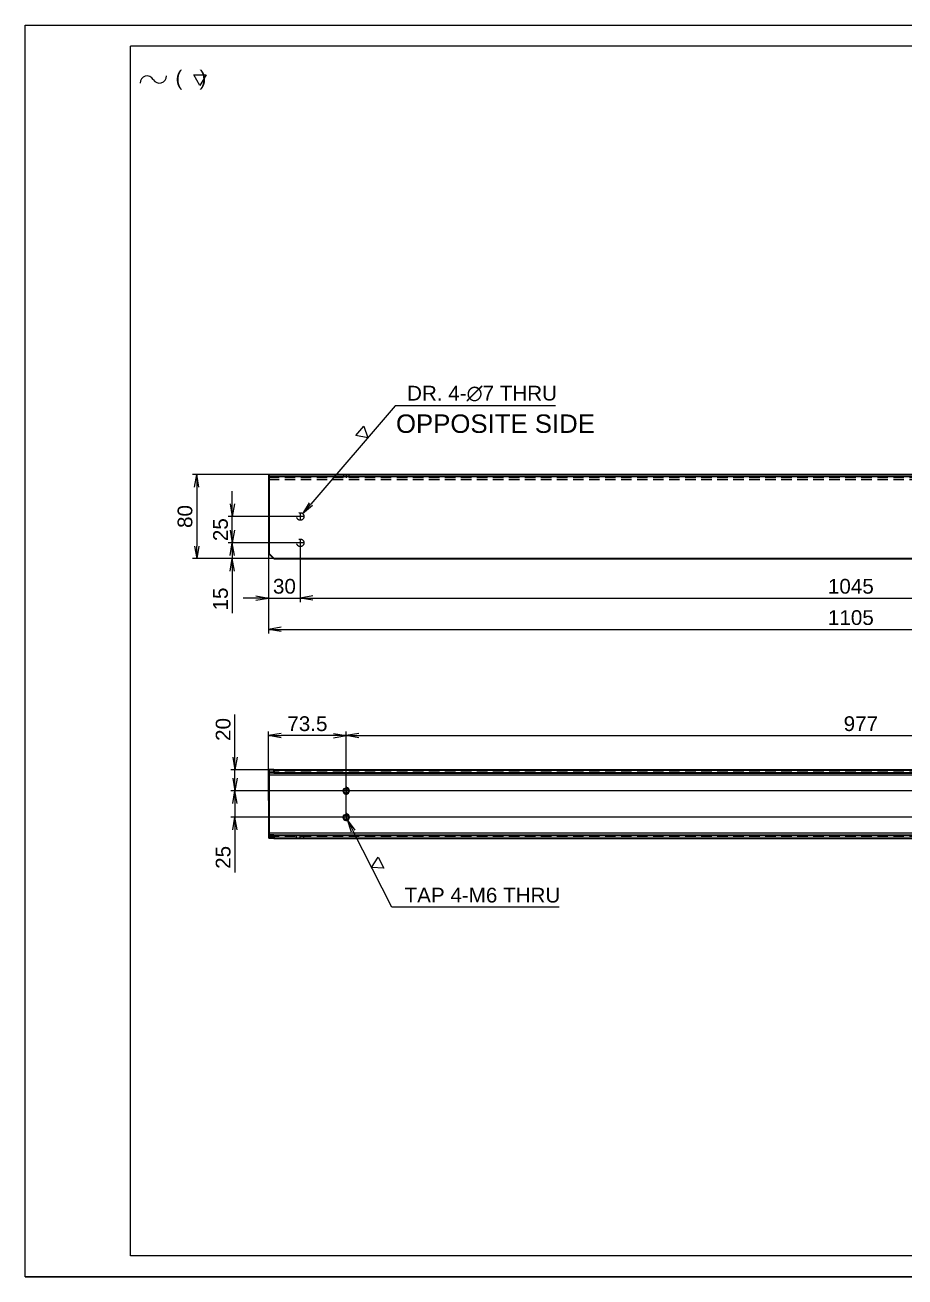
# Model space of a CAD drawing. Header units: millimetres. Extents: x -1727 to 307483, y -92648 to 6637.
# Drawn here: x 538 to 1373, y -8118 to -6930 of the extents above; entities that cross this region are included whole.
import ezdxf

# ---------------------------------------------------------------- set-up
doc = ezdxf.new("R2010")
doc.units = ezdxf.units.MM
doc.linetypes.add('CENTER-HOKUTO', pattern=[23, 20, -1, 1, -1])
doc.linetypes.add('HIDDEN-HOKUTO', pattern=[3.8, 2.5, -1.3])
doc.layers.add('A3', color=7, linetype='Continuous', plot=False)
for name, color, linetype in [('AM_7', 2, 'CENTER-HOKUTO'), ('AM_HID', 1, 'HIDDEN-HOKUTO'), ('AM_VIS', 7, 'Continuous'), ('TITLE_FRAME', 7, 'Continuous'), ('WORD_DIM', 253, 'Continuous')]:
    doc.layers.add(name, color=color, linetype=linetype)
doc.styles.get("Standard").update_dxf_attribs({"font": 'arial.ttf'})
doc.dimstyles.new('STANDARD 1-4', dxfattribs={"dimscale": 4, "dimtxt": 3.5, "dimasz": 3, "dimexe": 1, "dimexo": 0, "dimgap": 1, "dimtad": 3, "dimdsep": 46, "dimtxsty": 'Standard', "dimblk1": 'OPEN', "dimblk2": 'OPEN', "dimsah": 1, "dimcen": 0, "dimclrd": 256, "dimclre": 256, "dimclrt": 3, "dimazin": 2, "dimtfac": 1, "dimtmove": 0, "dimatfit": 3, "dimldrblk": 'OPEN', "dimfxl": 0, "dimtolj": 1, "dimtzin": 0, "dimlwd": 13, "dimlwe": 13, "dimarcsym": 0})
doc.dimstyles.new('STANDARD 1-4$3', dxfattribs={"dimscale": 4, "dimtxt": 3.5, "dimasz": 3, "dimexe": 1, "dimexo": 0, "dimgap": 1, "dimtad": 3, "dimtoh": 1, "dimdsep": 46, "dimtxsty": 'Standard', "dimblk1": 'OPEN', "dimblk2": 'OPEN', "dimsah": 1, "dimcen": 0, "dimclrd": 256, "dimclre": 256, "dimclrt": 3, "dimazin": 2, "dimtfac": 1, "dimtmove": 0, "dimatfit": 3, "dimldrblk": 'OPEN', "dimfxl": 0, "dimtolj": 1, "dimtzin": 0, "dimlwd": 13, "dimlwe": 13, "dimarcsym": 0})

# ---------------------------------------------------------------- blocks, each defined once
blk = doc.blocks.new('_OPEN')
at = {"color": 0}
for p, q in [((-1, 0.167), (0, 0)), ((-1, -0.167), (0, 0)), ((0, 0), (-1, 0))]:
    blk.add_line(p, q, dxfattribs=at)
blk = doc.blocks.new('*D605')
at = {"layer": 'DEFPOINTS', "color": 0, "linetype": 'Continuous', "transparency": 16777216}
for p in [(1874.2, -7421.6), (769.2, -7426.5), (1874.2, -7503.5)]:
    blk.add_point(p, dxfattribs=at)
at = {"layer": 'WORD_DIM', "linetype": 'Continuous', "lineweight": 13, "transparency": 16777216}
for p, q in [((1874.2, -7421.6), (1874.2, -7507.5)), ((769.2, -7426.5), (769.2, -7507.5)), ((781.2, -7503.5), (1862.2, -7503.5))]:
    blk.add_line(p, q, dxfattribs=at)
at = {"layer": 'WORD_DIM', "linetype": 'Continuous', "lineweight": 13, "transparency": 16777216, "xscale": 12, "yscale": 12, "zscale": 12, "rotation": 180}
blk.add_blockref('_OPEN', (769.2, -7503.5), dxfattribs=at)
at = {"layer": 'WORD_DIM', "linetype": 'Continuous', "lineweight": 13, "transparency": 16777216, "xscale": 12, "yscale": 12, "zscale": 12}
blk.add_blockref('_OPEN', (1874.2, -7503.5), dxfattribs=at)
at = {"layer": 'WORD_DIM', "color": 3, "linetype": 'Continuous', "transparency": 16777216, "insert": (1321.7, -7492.4), "char_height": 14, "attachment_point": 5}
blk.add_mtext('\\A1;1105', dxfattribs=at)
blk = doc.blocks.new('*D606')
at = {"layer": 'DEFPOINTS', "color": 0, "linetype": 'Continuous', "transparency": 16777216}
for p in [(769.2, -7356.4), (701, -7436.4), (774.2, -7436.4)]:
    blk.add_point(p, dxfattribs=at)
at = {"layer": 'WORD_DIM', "linetype": 'Continuous', "lineweight": 13, "transparency": 16777216}
for p, q in [((769.2, -7356.4), (697, -7356.4)), ((701, -7368.4), (701, -7424.4)), ((774.2, -7436.4), (697, -7436.4))]:
    blk.add_line(p, q, dxfattribs=at)
at = {"layer": 'WORD_DIM', "linetype": 'Continuous', "lineweight": 13, "transparency": 16777216, "xscale": 12, "yscale": 12, "zscale": 12}
for p, rotation in [((701, -7356.4), 90), ((701, -7436.4), 270)]:
    blk.add_blockref('_OPEN', p, dxfattribs=dict(at, rotation=rotation))
at = {"layer": 'WORD_DIM', "color": 3, "linetype": 'Continuous', "transparency": 16777216, "insert": (689.9, -7396.4), "char_height": 14, "attachment_point": 5, "rotation": 90}
blk.add_mtext('\\A1;80', dxfattribs=at)
blk = doc.blocks.new('*D607')
at = {"layer": 'DEFPOINTS', "color": 0, "linetype": 'Continuous', "transparency": 16777216}
for p in [(799.2, -7421.4), (769.2, -7431.4), (799.2, -7473.8)]:
    blk.add_point(p, dxfattribs=at)
at = {"layer": 'WORD_DIM', "linetype": 'Continuous', "lineweight": 13, "transparency": 16777216}
for p, q in [((799.2, -7421.4), (799.2, -7477.8)), ((769.2, -7431.4), (769.2, -7477.8)), ((757.2, -7473.8), (745.2, -7473.8)), ((769.2, -7473.8), (799.2, -7473.8)), ((811.2, -7473.8), (823.2, -7473.8))]:
    blk.add_line(p, q, dxfattribs=at)
at = {"layer": 'WORD_DIM', "linetype": 'Continuous', "lineweight": 13, "transparency": 16777216, "xscale": 12, "yscale": 12, "zscale": 12}
blk.add_blockref('_OPEN', (769.2, -7473.8), dxfattribs=at)
at = {"layer": 'WORD_DIM', "linetype": 'Continuous', "lineweight": 13, "transparency": 16777216, "xscale": 12, "yscale": 12, "zscale": 12, "rotation": 180}
blk.add_blockref('_OPEN', (799.2, -7473.8), dxfattribs=at)
at = {"layer": 'WORD_DIM', "color": 3, "linetype": 'Continuous', "transparency": 16777216, "insert": (784.2, -7462.7), "char_height": 14, "attachment_point": 5}
blk.add_mtext('\\A1;30', dxfattribs=at)
blk = doc.blocks.new('*D608')
at = {"layer": 'DEFPOINTS', "color": 0, "linetype": 'Continuous', "transparency": 16777216}
for p in [(734.7, -7396.4), (799.2, -7396.4), (799.2, -7421.4)]:
    blk.add_point(p, dxfattribs=at)
at = {"layer": 'WORD_DIM', "linetype": 'Continuous', "lineweight": 13, "transparency": 16777216}
for p, q in [((734.7, -7384.4), (734.7, -7372.4)), ((799.2, -7396.4), (730.7, -7396.4)), ((734.7, -7421.4), (734.7, -7396.4)), ((799.2, -7421.4), (730.7, -7421.4)), ((734.7, -7433.4), (734.7, -7445.4))]:
    blk.add_line(p, q, dxfattribs=at)
at = {"layer": 'WORD_DIM', "linetype": 'Continuous', "lineweight": 13, "transparency": 16777216, "xscale": 12, "yscale": 12, "zscale": 12}
for p, rotation in [((734.7, -7396.4), 270), ((734.7, -7421.4), 90)]:
    blk.add_blockref('_OPEN', p, dxfattribs=dict(at, rotation=rotation))
at = {"layer": 'WORD_DIM', "color": 3, "linetype": 'Continuous', "transparency": 16777216, "insert": (723.6, -7408.9), "char_height": 14, "attachment_point": 5, "rotation": 90}
blk.add_mtext('\\A1;25', dxfattribs=at)
blk = doc.blocks.new('*D609')
at = {"layer": 'DEFPOINTS', "color": 0, "linetype": 'Continuous', "transparency": 16777216}
for p in [(734.7, -7421.4), (799.2, -7421.4), (774.2, -7436.4)]:
    blk.add_point(p, dxfattribs=at)
at = {"layer": 'WORD_DIM', "linetype": 'Continuous', "lineweight": 13, "transparency": 16777216}
for p, q in [((734.7, -7409.4), (734.7, -7397.4)), ((799.2, -7421.4), (730.7, -7421.4)), ((734.7, -7421.4), (734.7, -7436.4)), ((774.2, -7436.4), (730.7, -7436.4)), ((734.7, -7448.4), (734.7, -7488.1))]:
    blk.add_line(p, q, dxfattribs=at)
at = {"layer": 'WORD_DIM', "linetype": 'Continuous', "lineweight": 13, "transparency": 16777216, "xscale": 12, "yscale": 12, "zscale": 12}
for p, rotation in [((734.7, -7421.4), 270), ((734.7, -7436.4), 90)]:
    blk.add_blockref('_OPEN', p, dxfattribs=dict(at, rotation=rotation))
at = {"layer": 'WORD_DIM', "color": 3, "linetype": 'Continuous', "transparency": 16777216, "insert": (723.6, -7474.7), "char_height": 14, "attachment_point": 5, "rotation": 90}
blk.add_mtext('\\A1;15', dxfattribs=at)
blk = doc.blocks.new('*D610')
at = {"layer": 'DEFPOINTS', "color": 0, "linetype": 'Continuous', "transparency": 16777216}
for p in [(799.2, -7421.4), (1844.2, -7421.4), (1844.2, -7473.8)]:
    blk.add_point(p, dxfattribs=at)
at = {"layer": 'WORD_DIM', "linetype": 'Continuous', "lineweight": 13, "transparency": 16777216}
for p, q in [((799.2, -7421.4), (799.2, -7477.8)), ((1844.2, -7421.4), (1844.2, -7477.8)), ((811.2, -7473.8), (1832.2, -7473.8))]:
    blk.add_line(p, q, dxfattribs=at)
at = {"layer": 'WORD_DIM', "linetype": 'Continuous', "lineweight": 13, "transparency": 16777216, "xscale": 12, "yscale": 12, "zscale": 12, "rotation": 180}
blk.add_blockref('_OPEN', (799.2, -7473.8), dxfattribs=at)
at = {"layer": 'WORD_DIM', "linetype": 'Continuous', "lineweight": 13, "transparency": 16777216, "xscale": 12, "yscale": 12, "zscale": 12}
blk.add_blockref('_OPEN', (1844.2, -7473.8), dxfattribs=at)
at = {"layer": 'WORD_DIM', "color": 3, "linetype": 'Continuous', "transparency": 16777216, "insert": (1321.7, -7462.7), "char_height": 14, "attachment_point": 5}
blk.add_mtext('\\A1;1045', dxfattribs=at)
blk = doc.blocks.new('*D611')
at = {"layer": 'DEFPOINTS', "color": 0, "linetype": 'Continuous', "ltscale": 5, "transparency": 16777216}
for p in [(797, -7399), (801.5, -7393.7)]:
    blk.add_point(p, dxfattribs=at)
at = {"layer": 'WORD_DIM', "linetype": 'Continuous', "lineweight": 13, "ltscale": 5, "transparency": 16777216}
for p, q in [((889.3, -7291.3), (809.3, -7384.6)), ((1041.4, -7291.3), (889.3, -7291.3))]:
    blk.add_line(p, q, dxfattribs=at)
at = {"layer": 'WORD_DIM', "linetype": 'Continuous', "lineweight": 13, "ltscale": 5, "transparency": 16777216, "xscale": 12, "yscale": 12, "zscale": 12, "rotation": 229.3810678517751}
blk.add_blockref('_OPEN', (801.5, -7393.7), dxfattribs=at)
at = {"layer": 'WORD_DIM', "color": 3, "linetype": 'Continuous', "ltscale": 5, "transparency": 16777216, "insert": (971.7, -7279.8), "char_height": 14, "attachment_point": 5}
blk.add_mtext('\\A1;DR. 4-∅7 THRU', dxfattribs=at)
blk = doc.blocks.new('shiage1')
at = {"layer": 'WORD_DIM', "color": 3, "linetype": 'Continuous'}
for p, q in [((0, 0), (-1.44, 2.5)), ((-1.44, 2.5), (1.44, 2.5)), ((1.44, 2.5), (0, 0))]:
    blk.add_line(p, q, dxfattribs=at)
blk = doc.blocks.new('*D612')
at = {"layer": 'DEFPOINTS', "color": 0, "linetype": 'Continuous', "ltscale": 5, "transparency": 16777216}
for p in [(769.2, -7604.3), (769.2, -7665.8), (842.7, -7681.7)]:
    blk.add_point(p, dxfattribs=at)
at = {"layer": 'WORD_DIM', "linetype": 'Continuous', "lineweight": 13, "ltscale": 5, "transparency": 16777216}
for p, q in [((769.2, -7665.8), (769.2, -7600.3)), ((842.7, -7681.7), (842.7, -7600.3)), ((830.7, -7604.3), (781.2, -7604.3))]:
    blk.add_line(p, q, dxfattribs=at)
at = {"layer": 'WORD_DIM', "linetype": 'Continuous', "lineweight": 13, "ltscale": 5, "transparency": 16777216, "xscale": 12, "yscale": 12, "zscale": 12, "rotation": 180}
blk.add_blockref('_OPEN', (769.2, -7604.3), dxfattribs=at)
at = {"layer": 'WORD_DIM', "linetype": 'Continuous', "lineweight": 13, "ltscale": 5, "transparency": 16777216, "xscale": 12, "yscale": 12, "zscale": 12}
blk.add_blockref('_OPEN', (842.7, -7604.3), dxfattribs=at)
at = {"layer": 'WORD_DIM', "color": 3, "linetype": 'Continuous', "ltscale": 5, "transparency": 16777216, "insert": (806, -7593.1), "char_height": 14, "attachment_point": 5}
blk.add_mtext('\\A1;73.5', dxfattribs=at)
blk = doc.blocks.new('*D613')
at = {"layer": 'DEFPOINTS', "color": 0, "linetype": 'Continuous', "ltscale": 5, "transparency": 16777216}
for p in [(1819.7, -7604.3), (842.7, -7681.7), (1819.7, -7681.7)]:
    blk.add_point(p, dxfattribs=at)
at = {"layer": 'WORD_DIM', "linetype": 'Continuous', "lineweight": 13, "ltscale": 5, "transparency": 16777216}
for p, q in [((842.7, -7681.7), (842.7, -7600.3)), ((1819.7, -7681.7), (1819.7, -7600.3)), ((854.7, -7604.3), (1807.7, -7604.3))]:
    blk.add_line(p, q, dxfattribs=at)
at = {"layer": 'WORD_DIM', "linetype": 'Continuous', "lineweight": 13, "ltscale": 5, "transparency": 16777216, "xscale": 12, "yscale": 12, "zscale": 12, "rotation": 180}
blk.add_blockref('_OPEN', (842.7, -7604.3), dxfattribs=at)
at = {"layer": 'WORD_DIM', "linetype": 'Continuous', "lineweight": 13, "ltscale": 5, "transparency": 16777216, "xscale": 12, "yscale": 12, "zscale": 12}
blk.add_blockref('_OPEN', (1819.7, -7604.3), dxfattribs=at)
at = {"layer": 'WORD_DIM', "color": 3, "linetype": 'Continuous', "ltscale": 5, "transparency": 16777216, "insert": (1331.2, -7593.1), "char_height": 14, "attachment_point": 5}
blk.add_mtext('\\A1;977', dxfattribs=at)
blk = doc.blocks.new('*D614')
at = {"layer": 'DEFPOINTS', "color": 0, "linetype": 'Continuous', "ltscale": 5, "transparency": 16777216}
for p in [(737.2, -7636.7), (769.2, -7636.7), (1819.7, -7656.7)]:
    blk.add_point(p, dxfattribs=at)
at = {"layer": 'WORD_DIM', "linetype": 'Continuous', "lineweight": 13, "ltscale": 5, "transparency": 16777216}
for p, q in [((737.2, -7624.7), (737.2, -7584.4)), ((769.2, -7636.7), (733.2, -7636.7)), ((737.2, -7656.7), (737.2, -7636.7)), ((1819.7, -7656.7), (733.2, -7656.7)), ((737.2, -7668.7), (737.2, -7680.7))]:
    blk.add_line(p, q, dxfattribs=at)
at = {"layer": 'WORD_DIM', "linetype": 'Continuous', "lineweight": 13, "ltscale": 5, "transparency": 16777216, "xscale": 12, "yscale": 12, "zscale": 12}
for p, rotation in [((737.2, -7636.7), 270), ((737.2, -7656.7), 90)]:
    blk.add_blockref('_OPEN', p, dxfattribs=dict(at, rotation=rotation))
at = {"layer": 'WORD_DIM', "color": 3, "linetype": 'Continuous', "ltscale": 5, "transparency": 16777216, "insert": (726.1, -7598.5), "char_height": 14, "attachment_point": 5, "rotation": 90}
blk.add_mtext('\\A1;20', dxfattribs=at)
blk = doc.blocks.new('*D615')
at = {"layer": 'DEFPOINTS', "color": 0, "linetype": 'Continuous', "ltscale": 5, "transparency": 16777216}
for p in [(1819.7, -7656.7), (737.2, -7681.7), (1819.7, -7681.7)]:
    blk.add_point(p, dxfattribs=at)
at = {"layer": 'WORD_DIM', "linetype": 'Continuous', "lineweight": 13, "ltscale": 5, "transparency": 16777216}
for p, q in [((737.2, -7644.7), (737.2, -7632.7)), ((1819.7, -7656.7), (733.2, -7656.7)), ((737.2, -7656.7), (737.2, -7681.7)), ((1819.7, -7681.7), (733.2, -7681.7)), ((737.2, -7693.7), (737.2, -7734.1))]:
    blk.add_line(p, q, dxfattribs=at)
at = {"layer": 'WORD_DIM', "linetype": 'Continuous', "lineweight": 13, "ltscale": 5, "transparency": 16777216, "xscale": 12, "yscale": 12, "zscale": 12}
for p, rotation in [((737.2, -7656.7), 270), ((737.2, -7681.7), 90)]:
    blk.add_blockref('_OPEN', p, dxfattribs=dict(at, rotation=rotation))
at = {"layer": 'WORD_DIM', "color": 3, "linetype": 'Continuous', "ltscale": 5, "transparency": 16777216, "insert": (726.1, -7719.9), "char_height": 14, "attachment_point": 5, "rotation": 90}
blk.add_mtext('\\A1;25', dxfattribs=at)
blk = doc.blocks.new('*D616')
at = {"layer": 'DEFPOINTS', "color": 0, "linetype": 'Continuous', "ltscale": 5, "transparency": 16777216}
for p in [(841.4, -7679), (844.1, -7684.3)]:
    blk.add_point(p, dxfattribs=at)
at = {"layer": 'WORD_DIM', "linetype": 'Continuous', "lineweight": 13, "ltscale": 5, "transparency": 16777216}
for p, q in [((886, -7767), (849.5, -7695)), ((1045, -7767), (886, -7767))]:
    blk.add_line(p, q, dxfattribs=at)
at = {"layer": 'WORD_DIM', "linetype": 'Continuous', "lineweight": 13, "ltscale": 5, "transparency": 16777216, "xscale": 12, "yscale": 12, "zscale": 12, "rotation": 116.9065131276764}
blk.add_blockref('_OPEN', (844.1, -7684.3), dxfattribs=at)
at = {"layer": 'WORD_DIM', "color": 3, "linetype": 'Continuous', "ltscale": 5, "transparency": 16777216, "insert": (972.1, -7755.8), "char_height": 14, "attachment_point": 5}
blk.add_mtext('\\A1;TAP 4-M6 THRU', dxfattribs=at)
blk = doc.blocks.new('shiage0')
at = {"layer": 'WORD_DIM', "color": 3, "linetype": 'Continuous'}
for centre, start, end in [((1.69, 0), 30, 180), ((4.61, 1.69), 210, 0)]:
    blk.add_arc(centre, 1.69, start, end, dxfattribs=at)
blk = doc.blocks.new('12')
at = {"layer": 'TITLE_FRAME', "color": 3, "linetype": 'Continuous'}
blk.add_lwpolyline([(20.46, 3.03), (19.01, 5.53), (21.9, 5.53)], close=True, dxfattribs=at)
blk.add_blockref('shiage0', (6.23, 3.56), dxfattribs=at)
blk.add_text('(   )', height=3.5, dxfattribs=at).set_placement((14.64, 3.08))

msp = doc.modelspace()

# ---------------------------------------------------------------- linework, layer by layer
msp.add_line((538.05434, -8118.07641), (39955.55791, -8118.07641))
at = {"layer": 'A3', "linetype": 'Continuous'}
msp.add_lwpolyline([(538.05394, -6929.98265), (2218.05394, -6929.98265), (2218.05394, -8117.98265), (538.05394, -8117.98265)], close=True, dxfattribs=at)
at = {"layer": 'AM_7', "lineweight": 13, "ltscale": 4}
for p, q in [((842.74656, -7356.08), (842.74656, -7359.68108)), ((803.14658, -7396.37993), (795.34678, -7396.37993)), ((799.24668, -7392.4799), (799.24668, -7400.27995)), ((803.14658, -7421.37993), (795.34678, -7421.37993)), ((799.24668, -7417.4799), (799.24668, -7425.27995)), ((846.64646, -7656.66924), (838.84665, -7656.66924)), ((842.74656, -7652.76921), (842.74656, -7660.56926)), ((846.64646, -7681.66924), (838.84665, -7681.66924)), ((842.74656, -7677.76921), (842.74656, -7685.56926)), ((799.24668, -7701.97051), (799.24668, -7698.36992))]:
    msp.add_line(p, q, dxfattribs=at)
at = {"layer": 'AM_HID', "lineweight": 13, "ltscale": 4}
for p, q in [((769.24656, -7358.37999), (1874.24656, -7358.37743)), ((769.24656, -7359.38091), (1874.24656, -7359.37834)), ((769.24656, -7361.37999), (1874.24656, -7361.37749)), ((769.24656, -7361.38097), (1874.24656, -7361.3784)), ((840.28806, -7356.38011), (840.28806, -7359.38011)), ((840.28806, -7356.38054), (840.28806, -7359.38054)), ((845.20505, -7356.38011), (845.20505, -7359.38011)), ((845.20505, -7356.38048), (845.20505, -7359.38048)), ((769.24656, -7638.66924), (1874.24656, -7638.66924)), ((795.74668, -7701.66972), (795.74668, -7698.66972)), ((795.74668, -7701.67021), (795.74668, -7698.67021)), ((802.74668, -7701.66972), (802.74668, -7698.66972)), ((802.74668, -7701.67021), (802.74668, -7698.67021)), ((769.24656, -7699.66924), (1874.24656, -7699.66924))]:
    msp.add_line(p, q, dxfattribs=at)
for centre in [(799.24668, -7396.37993), (799.24668, -7421.37993)]:
    msp.add_circle(centre, 3.5, dxfattribs=at)
at = {"layer": 'AM_VIS', "linetype": 'Continuous'}
for p, q in [((2198.05394, -6949.98265), (638.05394, -6949.98265)), ((638.05394, -8097.98265), (638.05394, -6949.98265)), ((2198.05394, -8097.98265), (638.05394, -8097.98265))]:
    msp.add_line(p, q, dxfattribs=at)
at = {"layer": 'AM_VIS', "color": 7, "lineweight": 35, "ltscale": 4}
for p, q in [((769.24656, -7356.38097), (1874.24656, -7356.3784)), ((769.24656, -7356.38097), (769.24656, -7358.38097)), ((769.24656, -7358.38097), (769.2468, -7431.38097)), ((774.2468, -7436.38097), (769.2468, -7431.38097)), ((774.2468, -7436.38097), (1869.2468, -7436.37846)), ((769.2468, -7636.6707), (769.2468, -7639.6707)), ((774.2468, -7636.6707), (769.2468, -7636.6707)), ((774.2468, -7636.6707), (1869.2468, -7636.67021)), ((774.2468, -7636.6707), (774.2468, -7639.6707)), ((769.24656, -7639.66924), (769.24656, -7641.66924)), ((769.24656, -7641.66924), (769.24656, -7696.66924)), ((774.2468, -7639.6707), (769.2468, -7639.6707)), ((774.2468, -7639.6707), (1869.2468, -7639.67021)), ((769.24656, -7696.66924), (769.24656, -7698.66924)), ((769.2468, -7698.6707), (769.2468, -7701.6707)), ((774.2468, -7698.6707), (769.2468, -7698.6707)), ((774.2468, -7698.6707), (1869.2468, -7698.67021)), ((774.2468, -7698.6707), (774.2468, -7701.6707)), ((774.2468, -7701.6707), (769.2468, -7701.6707)), ((774.2468, -7701.6707), (1869.2468, -7701.67021))]:
    msp.add_line(p, q, dxfattribs=at)
at = {"layer": 'AM_VIS', "color": 7, "lineweight": 13, "ltscale": 4}
for p, q in [((769.24656, -7358.38097), (1874.24656, -7358.37846)), ((769.24656, -7641.66924), (1874.24656, -7641.66924)), ((769.24656, -7696.66924), (1874.24656, -7696.66924))]:
    msp.add_line(p, q, dxfattribs=at)
at = {"layer": 'AM_VIS', "color": 7, "lineweight": 35, "ltscale": 4}
for centre in [(842.74656, -7656.66924), (842.74656, -7681.66924)]:
    msp.add_circle(centre, 2.4585, dxfattribs=at)
at = {"layer": 'WORD_DIM', "linetype": 'Continuous', "ltscale": 5}
for centre in [(842.74656, -7656.66924), (842.74656, -7681.66924)]:
    msp.add_arc(centre, 3, 180, 90, dxfattribs=at)

# ---------------------------------------------------------------- block references
at = {"layer": 'WORD_DIM', "color": 4, "linetype": 'Continuous', "ltscale": 5, "xscale": 4, "yscale": 4, "zscale": 4}
msp.add_blockref('12', (622.23199, -6999.32607), dxfattribs=at)
at = {"layer": 'WORD_DIM', "color": 3, "linetype": 'Continuous', "ltscale": 5, "yscale": 4, "zscale": 4}
for p, xscale, rotation in [((863.38466, -7321.59888), 3.999999999985758, 49.38106785146569), ((866.97006, -7729.40293), 4.000000000001356, 296.9065131276884)]:
    msp.add_blockref('shiage1', p, dxfattribs=dict(at, xscale=xscale, rotation=rotation))

# ---------------------------------------------------------------- texts
at = {"layer": 'WORD_DIM', "color": 3, "linetype": 'Continuous', "insert": (984.45462, -7308.41073), "char_height": 17.5, "attachment_point": 5}
msp.add_mtext('OPPOSITE SIDE', dxfattribs=at)

# ---------------------------------------------------------------- dimensions: what is measured, and where the dimension line sits
at = {"layer": 'WORD_DIM', "linetype": 'Continuous', "ltscale": 5}
for p1, p2, text, picture, middle in [((796.96809, -7399.03663), (801.52527, -7393.72323), 'DR. 4-<> THRU', '*D611', (971.74955, -7291.32538)), ((841.38895, -7678.994), (844.10416, -7684.34447), 'TAP 4-M6 THRU', '*D616', (972.10393, -7766.97584))]:
    dim = msp.add_diameter_dim_2p(p1=p1, p2=p2, text=text, dimstyle='STANDARD 1-4$3', override={"dimtofl": 0}, dxfattribs=at)
    dim.commit()
    dim.dimension.update_dxf_attribs({"geometry": picture, "text_midpoint": middle, "dimtype": 163})
at = {"layer": 'WORD_DIM', "linetype": 'Continuous'}
dim = msp.add_linear_dim(base=(701.03986, -7436.38097), p1=(769.24668, -7356.38094), p2=(774.24668, -7436.38097), angle=90, dimstyle='STANDARD 1-4', dxfattribs=at)
dim.commit()
dim.dimension.update_dxf_attribs({"geometry": '*D606', "text_midpoint": (689.89183, -7396.38095)})
for base, p1, p2, picture, middle in [((734.73498, -7396.37993), (799.24668, -7421.37993), (799.24668, -7396.37993), '*D608', (734.73498, -7408.87993)), ((734.73498, -7421.37993), (774.24668, -7436.38097), (799.24668, -7421.37993), '*D609', (734.73498, -7474.7143))]:
    dim = msp.add_linear_dim(base=base, p1=p1, p2=p2, angle=90, dimstyle='STANDARD 1-4', dxfattribs=at)
    dim.commit()
    dim.dimension.update_dxf_attribs({"geometry": picture, "text_midpoint": middle, "dimtype": 160})
dim = msp.add_linear_dim(base=(799.24668, -7473.82059), p1=(769.24668, -7431.38097), p2=(799.24668, -7421.37993), dimstyle='STANDARD 1-4', dxfattribs=at)
dim.commit()
dim.dimension.update_dxf_attribs({"geometry": '*D607', "text_midpoint": (784.24668, -7473.82059), "dimtype": 160})
for base, p1, p2, picture, middle in [((1874.24668, -7503.5271), (769.24668, -7426.49011), (1874.24668, -7421.61642), '*D605', (1321.74668, -7492.37908)), ((1844.24668, -7473.82059), (799.24668, -7421.37993), (1844.24668, -7421.37752), '*D610', (1321.74668, -7462.67256))]:
    dim = msp.add_linear_dim(base=base, p1=p1, p2=p2, dimstyle='STANDARD 1-4', dxfattribs=at)
    dim.commit()
    dim.dimension.update_dxf_attribs({"geometry": picture, "text_midpoint": middle})
at = {"layer": 'WORD_DIM', "linetype": 'Continuous', "ltscale": 5}
for base, p2, picture, middle in [((737.22943, -7636.6707), (769.2468, -7636.6707), '*D614', (726.08141, -7598.54792)), ((737.22943, -7681.66924), (1819.74656, -7681.66924), '*D615', (726.08141, -7719.86842))]:
    dim = msp.add_linear_dim(base=base, p1=(1819.74656, -7656.66924), p2=p2, angle=90, dimstyle='STANDARD 1-4', dxfattribs=at)
    dim.commit()
    dim.dimension.update_dxf_attribs({"geometry": picture, "text_midpoint": middle})
for base, p2, picture, middle in [((769.24656, -7604.28627), (769.24656, -7665.83729), '*D612', (805.99656, -7593.13348)), ((1819.74656, -7604.28627), (1819.74656, -7681.66924), '*D613', (1331.24656, -7593.13825))]:
    dim = msp.add_linear_dim(base=base, p1=(842.74656, -7681.66924), p2=p2, dimstyle='STANDARD 1-4', dxfattribs=at)
    dim.commit()
    dim.dimension.update_dxf_attribs({"geometry": picture, "text_midpoint": middle})

doc.saveas('drawing.dxf')
